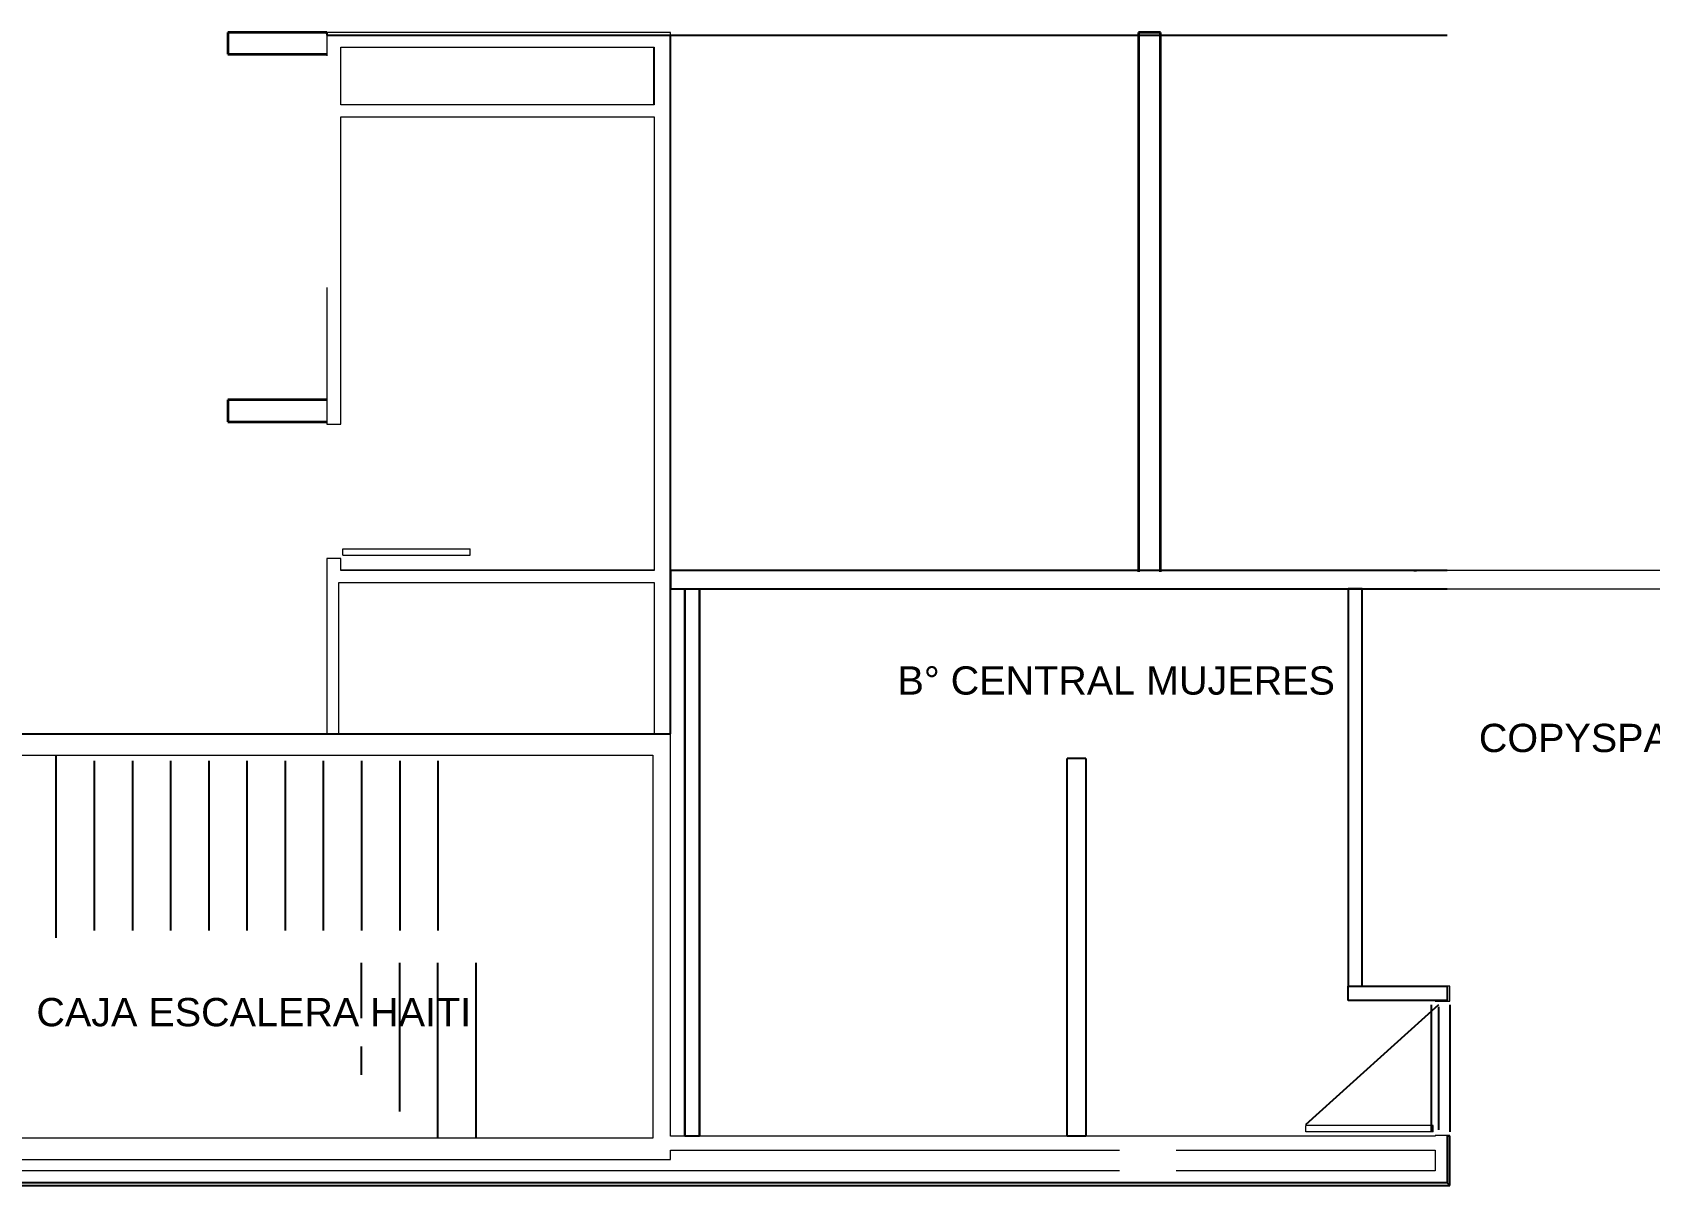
# Model space of a CAD drawing. Header units: millimetres. Extents: x 32.4 to 129.7, y 76.1 to 139.3.
# Drawn here: x 58.06 to 69.5, y 94.59 to 102.74 of the extents above; entities that cross this region are included whole.
import ezdxf

# ---------------------------------------------------------------- set-up
doc = ezdxf.new("R2010")
doc.units = ezdxf.units.MM
doc.linetypes.add('Hidden', pattern=[7.14375, 4.7625, -2.38125])
for name, color, linetype, lineweight in [('A-WALL-FULL', 7, 'Continuous', 13), ('Doors', 7, 'Continuous', 13), ('Panel', 7, 'Continuous', 13), ('proyeccion', 7, 'Hidden', 9)]:
    doc.layers.add(name, color=color, linetype=linetype, lineweight=lineweight)
for name, color, linetype in [('Lineas Proyecciones', 7, 'Hidden'), ('n carpinteria proyeccion', 7, 'Hidden'), ('n carpinteria vidrio', 7, 'Continuous'), ('n tabique', 7, 'Continuous'), ('n tabique revestimiento', 7, 'Continuous'), ('Sectores', 3, 'Continuous')]:
    doc.layers.add(name, color=color, linetype=linetype)
doc.layers.get('Doors').off()
doc.styles.add('MtXpl_Arial_Unicode_', font='ARIALUNI.ttf')

# ---------------------------------------------------------------- blocks, each defined once
blk = doc.blocks.new('Single - Plain Panel - Hollow Metal Frame - 900 x 2100 - Interior-1530264-PLANTA CONSTRUCTIVA - NIVEL 01')
at = {"layer": 'Panel', "color": 7, "lineweight": 18}
for p, q in [((-17.716535, 38), (-15.966535, 38)), ((-17.716535, 2.566929), (-17.716535, 38)), ((-15.966535, 2.566929), (-15.966535, 38)), ((-17.716535, 2.566929), (-15.966535, 2.566929))]:
    blk.add_line(p, q, dxfattribs=at)
blk = doc.blocks.new('Single - Plain Panel - Hollow Metal Frame - 900 x 2100 - Interior-1535542-PLANTA CONSTRUCTIVA - NIVEL 01')
at = {"layer": 'Panel', "color": 7, "lineweight": 18}
for p, q in [((-17.716535, -2.468504), (-15.966535, -2.468504)), ((-17.716535, -2.468504), (-17.716535, -37.901575)), ((-15.966535, -2.468504), (-15.966535, -37.901575)), ((-17.716535, -37.901575), (-15.966535, -37.901575))]:
    blk.add_line(p, q, dxfattribs=at)
blk = doc.blocks.new('Interiors - 53_8406_000 - CoreShell_rvt-1-PLANTA CONSTRUCTIVA - NIVEL 01')
at = {"layer": 'A-WALL-FULL', "color": 7, "lineweight": 18}
for p, q in [((1186.220778, 1083.141838), (1095.078928, 1083.141838)), ((1095.078928, 1083.141838), (1095.078928, 1079.00798)), ((1190.748337, 1083.141838), (1186.220778, 1083.141838)), ((1190.748337, 933.259982), (1190.748337, 1083.141838)), ((1095.078928, 1079.00798), (1095.078928, 1076.636882)), ((1099.015936, 1079.00798), (1186.220778, 1079.00798)), ((1099.015936, 1062.984392), (1099.015936, 1079.00798)), ((1186.220778, 1079.00798), (1186.220778, 1062.984392)), ((1186.220778, 1062.984392), (1099.015936, 1062.984392)), ((1099.015936, 974.023776), (1099.015936, 1059.637935)), ((1099.015936, 1059.637935), (1186.220778, 1059.637935)), ((1186.220778, 1059.637935), (1186.220778, 933.259997)), ((1095.078928, 1012.069953), (1095.078928, 974.023776)), ((1095.078928, 974.023776), (1099.015936, 974.023776)), ((1095.078928, 936.590705), (1095.078928, 929.91354)), ((1099.015936, 936.590705), (1095.078928, 936.590705)), ((1099.015936, 933.259997), (1099.015936, 936.590705)), ((1186.220778, 933.259997), (1099.015936, 933.259997)), ((1700.39448, 933.259982), (1190.748337, 933.259982)), ((1095.078928, 929.91354), (1095.078928, 887.787481)), ((1098.425385, 929.91354), (1099.015936, 929.91354)), ((1098.425385, 887.787481), (1098.425385, 929.91354)), ((1099.015936, 929.91354), (1186.220778, 929.91354)), ((1186.220778, 929.91354), (1186.220778, 887.787481)), ((1190.748337, 887.787481), (1190.748337, 928.141872)), ((1190.748337, 928.141872), (1194.685345, 928.141872)), ((1194.685345, 928.141872), (1194.685345, 775.779902)), ((1198.819204, 928.141872), (1379.331216, 928.141872)), ((1198.819204, 775.779902), (1198.819204, 928.141872)), ((1379.331216, 928.141872), (1379.331216, 813.575178)), ((1383.268224, 928.141872), (1509.252476, 928.141872)), ((1383.268224, 817.512186), (1383.268224, 928.141872)), ((1095.078928, 887.787481), (979.921567, 887.787481)), ((1185.827078, 887.787481), (1098.425385, 887.787481)), ((1186.220778, 887.787481), (1185.827078, 887.787481)), ((1190.748337, 775.779902), (1190.748337, 887.787481)), ((979.921567, 881.88197), (1185.827078, 881.88197)), ((1185.827078, 881.88197), (1185.827078, 775.189116)), ((1301.181408, 880.897778), (1301.181408, 775.779902)), ((1306.299519, 880.897778), (1301.181408, 880.897778)), ((1306.299519, 775.779902), (1306.299519, 880.897778)), ((1407.677673, 817.512186), (1383.268224, 817.512186)), ((1407.677673, 813.575178), (1407.677673, 817.512186)), ((1379.331216, 813.575178), (1383.268224, 813.575178)), ((1383.268224, 813.575178), (1403.543815, 813.575178)), ((1403.543815, 813.575178), (1403.543815, 813.393841)), ((1403.543815, 813.393841), (1407.677673, 813.393841)), ((1407.677673, 813.393841), (1407.677673, 813.575178)), ((1185.827078, 775.189116), (937.795783, 775.189116)), ((1194.685345, 775.779902), (1190.748337, 775.779902)), ((1301.181408, 775.779902), (1198.819204, 775.779902)), ((1403.543815, 775.779902), (1306.299519, 775.779902)), ((1403.543815, 775.96077), (1403.543815, 775.779902)), ((1407.677673, 775.96077), (1403.543815, 775.96077)), ((1407.677673, 762.00014), (1407.677673, 775.96077)), ((1190.748337, 769.283604), (1190.748337, 771.842894)), ((1190.748337, 771.842894), (1315.748539, 771.842894)), ((1331.496571, 771.842894), (1403.543815, 771.842894)), ((1403.543815, 771.842894), (1403.543815, 766.133998)), ((937.795783, 769.283604), (1190.748337, 769.283604)), ((1315.748539, 766.133998), (937.795783, 766.133998)), ((1403.543815, 766.133998), (1331.496571, 766.133998)), ((903.149912, 762.00014), (1403.543815, 762.00014)), ((1403.543815, 762.00014), (1407.677673, 762.00014))]:
    blk.add_line(p, q, dxfattribs=at)
at = {"layer": 'Doors', "color": 250, "lineweight": 13, "rotation": 90}
for name, p in [('Single - Plain Panel - Hollow Metal Frame - 900 x 2100 - Interior-1535542-PLANTA CONSTRUCTIVA - NIVEL 01', (1097.047432, 955.307241)), ('Single - Plain Panel - Hollow Metal Frame - 900 x 2100 - Interior-1530264-PLANTA CONSTRUCTIVA - NIVEL 01', (1405.610744, 794.677305))]:
    blk.add_blockref(name, p, dxfattribs=at)

msp = doc.modelspace()

# ---------------------------------------------------------------- linework, layer by layer
at = {"layer": 'A-WALL-FULL', "lineweight": 35}
for p, q in [((60.145405, 102.742442), (59.445405, 102.742442)), ((59.445405, 102.742442), (59.445405, 102.587667)), ((66.038873, 102.742442), (65.884098, 102.742442)), ((65.884098, 102.742442), (65.884098, 98.926827)), ((66.038873, 98.926827), (66.038873, 102.742442)), ((59.445405, 102.587667), (60.145405, 102.587667)), ((60.145405, 100.142442), (59.445405, 100.142442)), ((59.445405, 100.142442), (59.445405, 99.987667)), ((59.445405, 99.987667), (60.145405, 99.987667))]:
    msp.add_line(p, q, dxfattribs=at)
at = {"layer": 'Lineas Proyecciones', "linetype": 'Hidden', "ltscale": 150}
for p, q in [((58.230408, 97.630441), (58.230408, 96.338619)), ((58.500408, 97.590441), (58.500408, 96.390441)), ((58.500408, 97.590441), (58.500408, 96.390441)), ((58.770408, 97.590441), (58.770408, 96.390441)), ((58.770408, 97.590441), (58.770408, 96.390441)), ((59.040408, 97.590441), (59.040408, 96.390441)), ((59.040408, 97.590441), (59.040408, 96.390441)), ((59.310408, 97.590441), (59.310408, 96.390441)), ((59.310408, 97.590441), (59.310408, 96.390441)), ((59.580408, 97.590441), (59.580408, 96.390441)), ((59.580408, 97.590441), (59.580408, 96.390441)), ((59.850408, 97.590441), (59.850408, 96.390441)), ((59.850408, 97.590441), (59.850408, 96.390441)), ((60.120408, 97.590441), (60.120408, 96.390441)), ((60.120408, 97.590441), (60.120408, 96.390441)), ((60.390408, 97.590441), (60.390408, 96.390441)), ((60.390408, 97.590441), (60.390408, 96.390441)), ((60.660408, 97.590441), (60.660408, 96.390441)), ((60.660408, 97.590441), (60.660408, 96.390441)), ((60.930408, 97.590441), (60.930408, 96.390441)), ((60.930408, 97.590441), (60.930408, 96.390441)), ((60.390408, 95.769944), (60.390408, 96.160442)), ((60.390408, 95.769944), (60.390408, 96.160442)), ((60.660408, 95.730807), (60.660408, 96.160442)), ((60.660408, 95.730807), (60.660408, 96.160442)), ((60.930408, 94.920842), (60.930408, 96.160442)), ((60.930408, 94.920842), (60.930408, 96.160442)), ((61.200408, 94.920442), (61.200408, 96.160442)), ((61.200408, 94.920442), (61.200408, 96.160442))]:
    msp.add_line(p, q, dxfattribs=at)
at = {"layer": 'Lineas Proyecciones', "linetype": 'Hidden', "ltscale": 80}
for p, q in [((60.660408, 95.109547), (60.660408, 95.728015)), ((60.660408, 95.109547), (60.660408, 95.728015)), ((60.390408, 95.369117), (60.390408, 95.569531))]:
    msp.add_line(p, q, dxfattribs=at)
at = {"layer": 'n carpinteria proyeccion'}
for p, q in [((68.005413, 95.865442), (67.065413, 95.015442)), ((67.955413, 94.965442), (67.955413, 95.865442)), ((68.005413, 95.850442), (68.005413, 94.980442)), ((68.085413, 95.865442), (68.085413, 94.965442))]:
    msp.add_line(p, q, dxfattribs=at)
at = {"layer": 'n carpinteria vidrio'}
for p, q in [((60.145408, 102.732442), (60.145408, 102.742442)), ((62.575408, 98.805442), (62.575408, 102.722442)), ((62.460408, 102.230442), (62.460408, 102.637442)), ((62.575408, 98.935442), (62.575408, 102.672442)), ((62.575408, 97.780441), (62.575408, 98.935442)), ((57.220408, 97.780441), (62.575408, 97.780441))]:
    msp.add_line(p, q, dxfattribs=at)
at = {"layer": 'n tabique'}
for p, q in [((68.065413, 98.935442), (62.575408, 98.935442)), ((68.065413, 98.935442), (62.575408, 98.935442)), ((62.575408, 98.935442), (62.575408, 98.805442)), ((68.065413, 98.935442), (67.850413, 98.935442)), ((62.575408, 98.805442), (62.675408, 98.805442)), ((62.575408, 98.805442), (68.065413, 98.805442)), ((62.675408, 98.805442), (62.675408, 94.935448)), ((62.675408, 98.805442), (62.780408, 98.805442)), ((62.675408, 94.935448), (62.675408, 98.805442)), ((62.780408, 94.935448), (62.780408, 98.805442)), ((62.780408, 98.805442), (68.065413, 98.805442)), ((62.780408, 98.805442), (62.780408, 94.935448)), ((67.465413, 98.805442), (67.365413, 98.805442)), ((67.365413, 98.805442), (67.365413, 95.995448)), ((67.465413, 95.995448), (67.465413, 98.805442)), ((65.380408, 94.935448), (65.380408, 97.605442)), ((65.510408, 97.605442), (65.380408, 97.605442)), ((65.510408, 97.605442), (65.510408, 94.935448)), ((67.365413, 95.995448), (67.465413, 95.995448)), ((67.365413, 95.895448), (67.365413, 95.995448)), ((67.365413, 95.995448), (68.065413, 95.995448)), ((68.065413, 95.995448), (68.065413, 95.895448)), ((68.065413, 95.895448), (67.365413, 95.895448)), ((62.780408, 94.935448), (62.675408, 94.935448)), ((65.510408, 94.935448), (65.380408, 94.935448))]:
    msp.add_line(p, q, dxfattribs=at)
at = {"layer": 'n tabique revestimiento'}
for p, q in [((60.145408, 102.742442), (60.145408, 102.722442)), ((60.145408, 102.722442), (68.065413, 102.722442)), ((67.830413, 98.935442), (67.850413, 98.935442)), ((68.085413, 94.935442), (68.065413, 94.935442)), ((68.065413, 94.935442), (68.065413, 94.605442)), ((68.085413, 94.585442), (68.085413, 94.935442)), ((55.100408, 94.585442), (68.085413, 94.585442)), ((68.065413, 94.605442), (55.120408, 94.605442)), ((68.085413, 94.585442), (68.065413, 94.605442)), ((68.065413, 94.605442), (68.085413, 94.585442)), ((68.065413, 94.605442), (68.065413, 94.605442))]:
    msp.add_line(p, q, dxfattribs=at)
at = {"layer": 'proyeccion'}
msp.add_line((60.245408, 98.940443), (62.460408, 98.940443), dxfattribs=at)

# ---------------------------------------------------------------- block references
at = {"lineweight": 5, "xscale": 0.0254, "yscale": 0.0254, "zscale": 0.0254}
msp.add_blockref('Interiors - 53_8406_000 - CoreShell_rvt-1-PLANTA CONSTRUCTIVA - NIVEL 01', (32.3304, 75.230639), dxfattribs=at)

# ---------------------------------------------------------------- texts
at = {"layer": 'Sectores', "style": 'MtXpl_Arial_Unicode_'}
for s, p in [('B° CENTRAL MUJERES', (64.180408, 98.058393)), ('COPYSPACE', (68.290148, 97.652044)), ('CAJA ESCALERA HAITI', (58.09188, 95.712701))]:
    msp.add_text(s, height=0.2, dxfattribs=at).set_placement(p)

doc.saveas('drawing.dxf')
